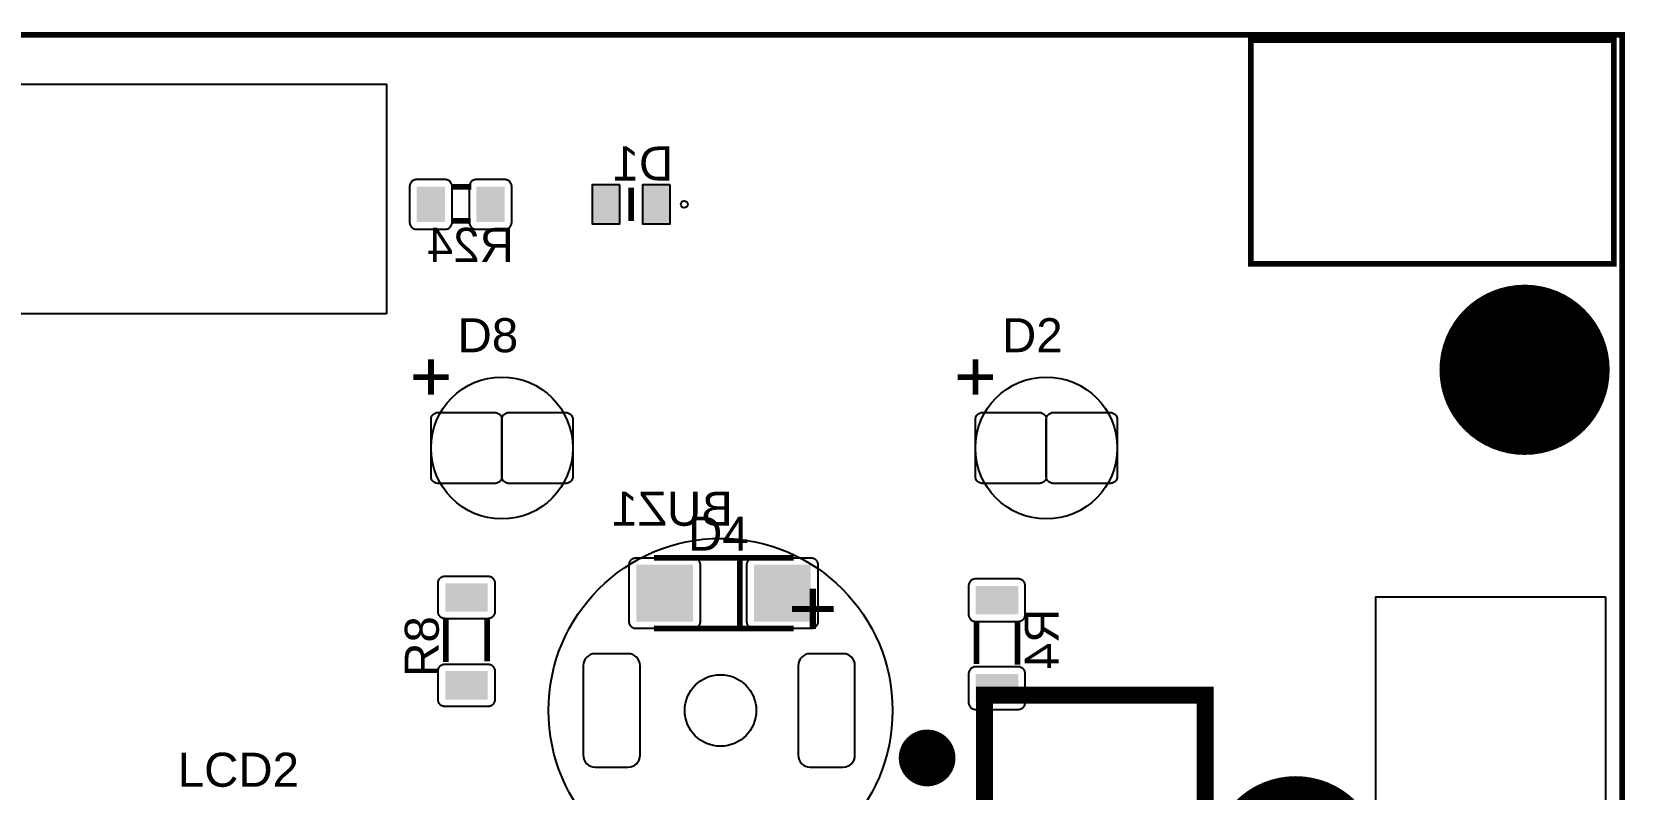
# Model space of a CAD drawing. Header units: inches. Extents: x -1.93 to 1.94, y -2.6 to 2.6.
# Drawn here: x -0.307 to 1.94, y 1.535 to 2.602 of the extents above; entities that cross this region are included whole.
import ezdxf

# ---------------------------------------------------------------- set-up
doc = ezdxf.new("R2010")
doc.units = ezdxf.units.IN
doc.layers.get('0').update_dxf_attribs({"linetype": 'CONTINUOUS'})

# ---------------------------------------------------------------- blocks, each defined once
blk = doc.blocks.new('RPAD')
blk.add_trace([(-0.5, -0.5), (-0.5, 0.5), (0.5, -0.5), (0.5, 0.5)])
blk = doc.blocks.new('EPAD')
at = {"const_width": 0.5}
blk.add_lwpolyline([(-0.25, 0, 1), (0.25, 0, 1)], format="xyb", close=True, dxfattribs=at)

msp = doc.modelspace()

# ---------------------------------------------------------------- linework, layer by layer
for points, const_width in [([(-1.930433, -2.598425), (1.935709, -2.598425), (1.935709, 2.598425), (-1.930433, 2.598425), (-1.930433, -2.598425)], 0.008), ([(-1.930433, -2.598425), (1.935709, -2.598425), (1.935709, 2.598425), (-1.930433, 2.598425), (-1.930433, -2.598425)], 0.008), ([(-1.930433, -2.598425), (1.935709, -2.598425), (1.935709, 2.598425), (-1.930433, 2.598425), (-1.930433, -2.598425)], 0.008), ([(1.412087, 2.275591), (1.923898, 2.275591), (1.923898, 2.590551), (1.412087, 2.590551), (1.412087, 2.275591)], 0.008), ([(1.412087, 2.275591), (1.923898, 2.275591), (1.923898, 2.590551), (1.412087, 2.590551), (1.412087, 2.275591)], 0.008), ([(1.412087, 2.275591), (1.923898, 2.275591), (1.923898, 2.590551), (1.412087, 2.590551), (1.412087, 2.275591)], 0.008), ([(0.284622, 2.384157), (0.312622, 2.384157)], 0.008), ([(0.284622, 2.384157), (0.312622, 2.384157)], 0.008), ([(0.284622, 2.384157), (0.312622, 2.384157)], 0.008), ([(0.538134, 2.382937), (0.538134, 2.335693)], 0.007874), ([(0.538134, 2.382937), (0.538134, 2.335693)], 0.007874), ([(0.538134, 2.382937), (0.538134, 2.335693)], 0.007874), ([(0.284622, 2.336157), (0.311622, 2.336157)], 0.008), ([(0.284622, 2.336157), (0.311622, 2.336157)], 0.008), ([(0.284622, 2.336157), (0.311622, 2.336157)], 0.008), ([(0.255787, 2.140748), (0.255787, 2.090748)], 0.008), ([(0.255787, 2.140748), (0.255787, 2.090748)], 0.008), ([(0.255787, 2.140748), (0.255787, 2.090748)], 0.008), ([(1.023504, 2.140748), (1.023504, 2.090748)], 0.008), ([(1.023504, 2.140748), (1.023504, 2.090748)], 0.008), ([(1.023504, 2.140748), (1.023504, 2.090748)], 0.008), ([(0.230787, 2.115748), (0.280787, 2.115748)], 0.008), ([(0.230787, 2.115748), (0.280787, 2.115748)], 0.008), ([(0.230787, 2.115748), (0.280787, 2.115748)], 0.008), ([(0.998504, 2.115748), (1.048504, 2.115748)], 0.008), ([(0.998504, 2.115748), (1.048504, 2.115748)], 0.008), ([(0.998504, 2.115748), (1.048504, 2.115748)], 0.008), ([(0.570315, 1.861024), (0.767315, 1.861024)], 0.008), ([(0.570315, 1.861024), (0.767315, 1.861024)], 0.008), ([(0.570315, 1.861024), (0.767315, 1.861024)], 0.008), ([(0.691315, 1.861024), (0.691315, 1.761024)], 0.008), ([(0.691315, 1.861024), (0.691315, 1.761024)], 0.008), ([(0.691315, 1.861024), (0.691315, 1.761024)], 0.008), ([(0.276787, 1.714102), (0.276787, 1.774102)], 0.008), ([(0.276787, 1.714102), (0.276787, 1.774102)], 0.008), ([(0.276787, 1.714102), (0.276787, 1.774102)], 0.008), ([(0.334787, 1.715102), (0.334787, 1.774102)], 0.008), ([(0.334787, 1.715102), (0.334787, 1.774102)], 0.008), ([(0.334787, 1.715102), (0.334787, 1.774102)], 0.008), ([(0.767315, 1.761024), (0.570315, 1.761024)], 0.008), ([(0.767315, 1.761024), (0.570315, 1.761024)], 0.008), ([(0.767315, 1.761024), (0.570315, 1.761024)], 0.008), ([(1.024819, 1.711165), (1.024819, 1.770165)], 0.008), ([(1.024819, 1.711165), (1.024819, 1.770165)], 0.008), ([(1.024819, 1.711165), (1.024819, 1.770165)], 0.008), ([(1.082819, 1.710165), (1.082819, 1.770165)], 0.008), ([(1.082819, 1.710165), (1.082819, 1.770165)], 0.008), ([(1.082819, 1.710165), (1.082819, 1.770165)], 0.008), ([(1.036248, 0.407481), (1.347272, 0.407481), (1.347272, 1.667323), (1.036248, 1.667323), (1.036248, 0.407481)], 0.024), ([(1.036248, 0.407481), (1.347272, 0.407481), (1.347272, 1.667323), (1.036248, 1.667323), (1.036248, 0.407481)], 0.024), ([(1.036248, 0.407481), (1.347272, 0.407481), (1.347272, 1.667323), (1.036248, 1.667323), (1.036248, 0.407481)], 0.024)]:
    msp.add_lwpolyline(points, dxfattribs=dict(const_width=const_width))
for points in [[(0.193016, 2.204867), (-1.393697, 2.204867), (-1.393697, 2.528587), (0.193016, 2.528587), (0.193016, 2.204867)], [(1.911913, 1.805752), (1.911913, 0.219039), (1.588193, 0.219039), (1.588193, 1.805752), (1.911913, 1.805752)]]:
    msp.add_lwpolyline(points)
for points in [[(0.235622, 2.324157), (0.275622, 2.324157), (0.276661, 2.324208), (0.277667, 2.324356), (0.278633, 2.324598), (0.279557, 2.324929), (0.280434, 2.325344), (0.281258, 2.325839), (0.282026, 2.326408), (0.282731, 2.327048), (0.283372, 2.327754), (0.283941, 2.328522), (0.284435, 2.329346), (0.28485, 2.330222), (0.285181, 2.331146), (0.285423, 2.332113), (0.285572, 2.333118), (0.285622, 2.334157), (0.285622, 2.384157), (0.285572, 2.385197), (0.285423, 2.386202), (0.285181, 2.387169), (0.28485, 2.388093), (0.284435, 2.388969), (0.283941, 2.389793), (0.283372, 2.390561), (0.282731, 2.391267), (0.282026, 2.391907), (0.281258, 2.392476), (0.280434, 2.392971), (0.279557, 2.393386), (0.278633, 2.393717), (0.277667, 2.393959), (0.276661, 2.394107), (0.275622, 2.394157), (0.235622, 2.394157), (0.234583, 2.394107), (0.233578, 2.393959), (0.232611, 2.393717), (0.231687, 2.393386), (0.23081, 2.392971), (0.229986, 2.392476), (0.229219, 2.391907), (0.228513, 2.391267), (0.227872, 2.390561), (0.227303, 2.389793), (0.226809, 2.388969), (0.226394, 2.388093), (0.226063, 2.387169), (0.225821, 2.386202), (0.225672, 2.385197), (0.225622, 2.384157), (0.225622, 2.334157), (0.225672, 2.333118), (0.225821, 2.332113), (0.226063, 2.331146), (0.226394, 2.330222), (0.226809, 2.329346), (0.227303, 2.328522), (0.227872, 2.327754), (0.228513, 2.327048), (0.229219, 2.326408), (0.229986, 2.325839), (0.23081, 2.325344), (0.231687, 2.324929), (0.232611, 2.324598), (0.233578, 2.324356), (0.234583, 2.324208), (0.235622, 2.324157)], [(0.319622, 2.324157), (0.359622, 2.324157), (0.360661, 2.324208), (0.361667, 2.324356), (0.362633, 2.324598), (0.363557, 2.324929), (0.364434, 2.325344), (0.365258, 2.325839), (0.366026, 2.326408), (0.366731, 2.327048), (0.367372, 2.327754), (0.367941, 2.328522), (0.368435, 2.329346), (0.36885, 2.330222), (0.369181, 2.331146), (0.369423, 2.332113), (0.369572, 2.333118), (0.369622, 2.334157), (0.369622, 2.384157), (0.369572, 2.385197), (0.369423, 2.386202), (0.369181, 2.387169), (0.36885, 2.388093), (0.368435, 2.388969), (0.367941, 2.389793), (0.367372, 2.390561), (0.366731, 2.391267), (0.366026, 2.391907), (0.365258, 2.392476), (0.364434, 2.392971), (0.363557, 2.393386), (0.362633, 2.393717), (0.361667, 2.393959), (0.360661, 2.394107), (0.359622, 2.394157), (0.319622, 2.394157), (0.318583, 2.394107), (0.317578, 2.393959), (0.316611, 2.393717), (0.315687, 2.393386), (0.31481, 2.392971), (0.313986, 2.392476), (0.313219, 2.391907), (0.312513, 2.391267), (0.311872, 2.390561), (0.311303, 2.389793), (0.310809, 2.388969), (0.310394, 2.388093), (0.310063, 2.387169), (0.309821, 2.386202), (0.309672, 2.385197), (0.309622, 2.384157), (0.309622, 2.334157), (0.309672, 2.333118), (0.309821, 2.332113), (0.310063, 2.331146), (0.310394, 2.330222), (0.310809, 2.329346), (0.311303, 2.328522), (0.311872, 2.327754), (0.312513, 2.327048), (0.313219, 2.326408), (0.313986, 2.325839), (0.31481, 2.325344), (0.315687, 2.324929), (0.316611, 2.324598), (0.317578, 2.324356), (0.318583, 2.324208), (0.319622, 2.324157)], [(0.522201, 2.386815), (0.483201, 2.386815), (0.483201, 2.331815), (0.522201, 2.331815), (0.522201, 2.386815)], [(0.593067, 2.386815), (0.554067, 2.386815), (0.554067, 2.331815), (0.593067, 2.331815), (0.593067, 2.386815)], [(0.265787, 2.065748), (0.345787, 2.065748), (0.346827, 2.065698), (0.347832, 2.065549), (0.348799, 2.065307), (0.349723, 2.064976), (0.350599, 2.064562), (0.351423, 2.064067), (0.352191, 2.063498), (0.352897, 2.062857), (0.353537, 2.062151), (0.354106, 2.061384), (0.354601, 2.06056), (0.355016, 2.059683), (0.355346, 2.058759), (0.355589, 2.057793), (0.355737, 2.056787), (0.355787, 2.055748), (0.355787, 1.975748), (0.355737, 1.974709), (0.355589, 1.973704), (0.355346, 1.972737), (0.355016, 1.971813), (0.354601, 1.970936), (0.354106, 1.970112), (0.353537, 1.969345), (0.352897, 1.968639), (0.352191, 1.967998), (0.351423, 1.967429), (0.350599, 1.966934), (0.349723, 1.96652), (0.348799, 1.966189), (0.347832, 1.965947), (0.346827, 1.965798), (0.345787, 1.965748), (0.265787, 1.965748), (0.264748, 1.965798), (0.263743, 1.965947), (0.262776, 1.966189), (0.261852, 1.96652), (0.260976, 1.966934), (0.260152, 1.967429), (0.259384, 1.967998), (0.258678, 1.968639), (0.258038, 1.969345), (0.257469, 1.970112), (0.256974, 1.970936), (0.256559, 1.971813), (0.256228, 1.972737), (0.255986, 1.973704), (0.255838, 1.974709), (0.255787, 1.975748), (0.255787, 2.055748), (0.255838, 2.056787), (0.255986, 2.057793), (0.256228, 2.058759), (0.256559, 2.059683), (0.256974, 2.06056), (0.257469, 2.061384), (0.258038, 2.062151), (0.258678, 2.062857), (0.259384, 2.063498), (0.260152, 2.064067), (0.260976, 2.064562), (0.261852, 2.064976), (0.262776, 2.065307), (0.263743, 2.065549), (0.264748, 2.065698), (0.265787, 2.065748)], [(0.365787, 2.065748), (0.445787, 2.065748), (0.446827, 2.065698), (0.447832, 2.065549), (0.448799, 2.065307), (0.449723, 2.064976), (0.450599, 2.064562), (0.451423, 2.064067), (0.452191, 2.063498), (0.452897, 2.062857), (0.453537, 2.062151), (0.454106, 2.061384), (0.454601, 2.06056), (0.455016, 2.059683), (0.455346, 2.058759), (0.455589, 2.057793), (0.455737, 2.056787), (0.455787, 2.055748), (0.455787, 1.975748), (0.455737, 1.974709), (0.455589, 1.973704), (0.455346, 1.972737), (0.455016, 1.971813), (0.454601, 1.970936), (0.454106, 1.970112), (0.453537, 1.969345), (0.452897, 1.968639), (0.452191, 1.967998), (0.451423, 1.967429), (0.450599, 1.966934), (0.449723, 1.96652), (0.448799, 1.966189), (0.447832, 1.965947), (0.446827, 1.965798), (0.445787, 1.965748), (0.365787, 1.965748), (0.364748, 1.965798), (0.363743, 1.965947), (0.362776, 1.966189), (0.361852, 1.96652), (0.360976, 1.966934), (0.360152, 1.967429), (0.359384, 1.967998), (0.358678, 1.968639), (0.358038, 1.969345), (0.357469, 1.970112), (0.356974, 1.970936), (0.356559, 1.971813), (0.356228, 1.972737), (0.355986, 1.973704), (0.355838, 1.974709), (0.355787, 1.975748), (0.355787, 2.055748), (0.355838, 2.056787), (0.355986, 2.057793), (0.356228, 2.058759), (0.356559, 2.059683), (0.356974, 2.06056), (0.357469, 2.061384), (0.358038, 2.062151), (0.358678, 2.062857), (0.359384, 2.063498), (0.360152, 2.064067), (0.360976, 2.064562), (0.361852, 2.064976), (0.362776, 2.065307), (0.363743, 2.065549), (0.364748, 2.065698), (0.365787, 2.065748)], [(1.033504, 2.065748), (1.113504, 2.065748), (1.114543, 2.065698), (1.115548, 2.065549), (1.116515, 2.065307), (1.117439, 2.064976), (1.118316, 2.064562), (1.11914, 2.064067), (1.119907, 2.063498), (1.120613, 2.062857), (1.121254, 2.062151), (1.121823, 2.061384), (1.122317, 2.06056), (1.122732, 2.059683), (1.123063, 2.058759), (1.123305, 2.057793), (1.123454, 2.056787), (1.123504, 2.055748), (1.123504, 1.975748), (1.123454, 1.974709), (1.123305, 1.973704), (1.123063, 1.972737), (1.122732, 1.971813), (1.122317, 1.970936), (1.121823, 1.970112), (1.121254, 1.969345), (1.120613, 1.968639), (1.119907, 1.967998), (1.11914, 1.967429), (1.118316, 1.966934), (1.117439, 1.96652), (1.116515, 1.966189), (1.115548, 1.965947), (1.114543, 1.965798), (1.113504, 1.965748), (1.033504, 1.965748), (1.032465, 1.965798), (1.031459, 1.965947), (1.030493, 1.966189), (1.029569, 1.96652), (1.028692, 1.966934), (1.027868, 1.967429), (1.0271, 1.967998), (1.026394, 1.968639), (1.025754, 1.969345), (1.025185, 1.970112), (1.024691, 1.970936), (1.024276, 1.971813), (1.023945, 1.972737), (1.023703, 1.973704), (1.023554, 1.974709), (1.023504, 1.975748), (1.023504, 2.055748), (1.023554, 2.056787), (1.023703, 2.057793), (1.023945, 2.058759), (1.024276, 2.059683), (1.024691, 2.06056), (1.025185, 2.061384), (1.025754, 2.062151), (1.026394, 2.062857), (1.0271, 2.063498), (1.027868, 2.064067), (1.028692, 2.064562), (1.029569, 2.064976), (1.030493, 2.065307), (1.031459, 2.065549), (1.032465, 2.065698), (1.033504, 2.065748)], [(1.133504, 2.065748), (1.213504, 2.065748), (1.214543, 2.065698), (1.215548, 2.065549), (1.216515, 2.065307), (1.217439, 2.064976), (1.218316, 2.064562), (1.21914, 2.064067), (1.219907, 2.063498), (1.220613, 2.062857), (1.221254, 2.062151), (1.221823, 2.061384), (1.222317, 2.06056), (1.222732, 2.059683), (1.223063, 2.058759), (1.223305, 2.057793), (1.223454, 2.056787), (1.223504, 2.055748), (1.223504, 1.975748), (1.223454, 1.974709), (1.223305, 1.973704), (1.223063, 1.972737), (1.222732, 1.971813), (1.222317, 1.970936), (1.221823, 1.970112), (1.221254, 1.969345), (1.220613, 1.968639), (1.219907, 1.967998), (1.21914, 1.967429), (1.218316, 1.966934), (1.217439, 1.96652), (1.216515, 1.966189), (1.215548, 1.965947), (1.214543, 1.965798), (1.213504, 1.965748), (1.133504, 1.965748), (1.132465, 1.965798), (1.131459, 1.965947), (1.130493, 1.966189), (1.129569, 1.96652), (1.128692, 1.966934), (1.127868, 1.967429), (1.1271, 1.967998), (1.126394, 1.968639), (1.125754, 1.969345), (1.125185, 1.970112), (1.124691, 1.970936), (1.124276, 1.971813), (1.123945, 1.972737), (1.123703, 1.973704), (1.123554, 1.974709), (1.123504, 1.975748), (1.123504, 2.055748), (1.123554, 2.056787), (1.123703, 2.057793), (1.123945, 2.058759), (1.124276, 2.059683), (1.124691, 2.06056), (1.125185, 2.061384), (1.125754, 2.062151), (1.126394, 2.062857), (1.1271, 2.063498), (1.127868, 2.064067), (1.128692, 2.064562), (1.129569, 2.064976), (1.130493, 2.065307), (1.131459, 2.065549), (1.132465, 2.065698), (1.133504, 2.065748)], [(0.545315, 1.861024), (0.625315, 1.861024), (0.626354, 1.860973), (0.627359, 1.860825), (0.628326, 1.860583), (0.62925, 1.860252), (0.630127, 1.859837), (0.630951, 1.859343), (0.631719, 1.858773), (0.632424, 1.858133), (0.633065, 1.857427), (0.633634, 1.856659), (0.634128, 1.855835), (0.634543, 1.854959), (0.634874, 1.854035), (0.635116, 1.853068), (0.635265, 1.852063), (0.635315, 1.851024), (0.635315, 1.771024), (0.635265, 1.769984), (0.635116, 1.768979), (0.634874, 1.768012), (0.634543, 1.767088), (0.634128, 1.766212), (0.633634, 1.765388), (0.633065, 1.76462), (0.632424, 1.763914), (0.631719, 1.763274), (0.630951, 1.762705), (0.630127, 1.76221), (0.62925, 1.761795), (0.628326, 1.761465), (0.627359, 1.761222), (0.626354, 1.761074), (0.625315, 1.761024), (0.545315, 1.761024), (0.544276, 1.761074), (0.54327, 1.761222), (0.542304, 1.761465), (0.54138, 1.761795), (0.540503, 1.76221), (0.539679, 1.762705), (0.538911, 1.763274), (0.538206, 1.763914), (0.537565, 1.76462), (0.536996, 1.765388), (0.536502, 1.766212), (0.536087, 1.767088), (0.535756, 1.768012), (0.535514, 1.768979), (0.535365, 1.769984), (0.535315, 1.771024), (0.535315, 1.851024), (0.535365, 1.852063), (0.535514, 1.853068), (0.535756, 1.854035), (0.536087, 1.854959), (0.536502, 1.855835), (0.536996, 1.856659), (0.537565, 1.857427), (0.538206, 1.858133), (0.538911, 1.858773), (0.539679, 1.859343), (0.540503, 1.859837), (0.54138, 1.860252), (0.542304, 1.860583), (0.54327, 1.860825), (0.544276, 1.860973), (0.545315, 1.861024)], [(0.711315, 1.861024), (0.791315, 1.861024), (0.792354, 1.860973), (0.793359, 1.860825), (0.794326, 1.860583), (0.79525, 1.860252), (0.796127, 1.859837), (0.796951, 1.859343), (0.797719, 1.858773), (0.798424, 1.858133), (0.799065, 1.857427), (0.799634, 1.856659), (0.800128, 1.855835), (0.800543, 1.854959), (0.800874, 1.854035), (0.801116, 1.853068), (0.801265, 1.852063), (0.801315, 1.851024), (0.801315, 1.771024), (0.801265, 1.769984), (0.801116, 1.768979), (0.800874, 1.768012), (0.800543, 1.767088), (0.800128, 1.766212), (0.799634, 1.765388), (0.799065, 1.76462), (0.798424, 1.763914), (0.797719, 1.763274), (0.796951, 1.762705), (0.796127, 1.76221), (0.79525, 1.761795), (0.794326, 1.761465), (0.793359, 1.761222), (0.792354, 1.761074), (0.791315, 1.761024), (0.711315, 1.761024), (0.710276, 1.761074), (0.70927, 1.761222), (0.708304, 1.761465), (0.70738, 1.761795), (0.706503, 1.76221), (0.705679, 1.762705), (0.704911, 1.763274), (0.704206, 1.763914), (0.703565, 1.76462), (0.702996, 1.765388), (0.702502, 1.766212), (0.702087, 1.767088), (0.701756, 1.768012), (0.701514, 1.768979), (0.701365, 1.769984), (0.701315, 1.771024), (0.701315, 1.851024), (0.701365, 1.852063), (0.701514, 1.853068), (0.701756, 1.854035), (0.702087, 1.854959), (0.702502, 1.855835), (0.702996, 1.856659), (0.703565, 1.857427), (0.704206, 1.858133), (0.704911, 1.858773), (0.705679, 1.859343), (0.706503, 1.859837), (0.70738, 1.860252), (0.708304, 1.860583), (0.70927, 1.860825), (0.710276, 1.860973), (0.711315, 1.861024)], [(0.265787, 1.785102), (0.265787, 1.825102), (0.265838, 1.826142), (0.265986, 1.827147), (0.266228, 1.828114), (0.266559, 1.829038), (0.266974, 1.829914), (0.267469, 1.830738), (0.268038, 1.831506), (0.268678, 1.832212), (0.269384, 1.832852), (0.270152, 1.833421), (0.270976, 1.833916), (0.271852, 1.834331), (0.272776, 1.834661), (0.273743, 1.834904), (0.274748, 1.835052), (0.275787, 1.835102), (0.335787, 1.835102), (0.336827, 1.835052), (0.337832, 1.834904), (0.338799, 1.834661), (0.339723, 1.834331), (0.340599, 1.833916), (0.341423, 1.833421), (0.342191, 1.832852), (0.342897, 1.832212), (0.343537, 1.831506), (0.344106, 1.830738), (0.344601, 1.829914), (0.345016, 1.829038), (0.345346, 1.828114), (0.345589, 1.827147), (0.345737, 1.826142), (0.345787, 1.825102), (0.345787, 1.785102), (0.345737, 1.784063), (0.345589, 1.783058), (0.345346, 1.782091), (0.345016, 1.781167), (0.344601, 1.780291), (0.344106, 1.779467), (0.343537, 1.778699), (0.342897, 1.777993), (0.342191, 1.777353), (0.341423, 1.776783), (0.340599, 1.776289), (0.339723, 1.775874), (0.338799, 1.775543), (0.337832, 1.775301), (0.336827, 1.775153), (0.335787, 1.775102), (0.275787, 1.775102), (0.274748, 1.775153), (0.273743, 1.775301), (0.272776, 1.775543), (0.271852, 1.775874), (0.270976, 1.776289), (0.270152, 1.776783), (0.269384, 1.777353), (0.268678, 1.777993), (0.268038, 1.778699), (0.267469, 1.779467), (0.266974, 1.780291), (0.266559, 1.781167), (0.266228, 1.782091), (0.265986, 1.783058), (0.265838, 1.784063), (0.265787, 1.785102)], [(1.093819, 1.781165), (1.093819, 1.821165), (1.093769, 1.822205), (1.09362, 1.82321), (1.093378, 1.824177), (1.093047, 1.825101), (1.092633, 1.825977), (1.092138, 1.826801), (1.091569, 1.827569), (1.090928, 1.828275), (1.090222, 1.828915), (1.089455, 1.829484), (1.088631, 1.829979), (1.087754, 1.830394), (1.08683, 1.830724), (1.085863, 1.830967), (1.084858, 1.831115), (1.083819, 1.831165), (1.023819, 1.831165), (1.02278, 1.831115), (1.021774, 1.830967), (1.020807, 1.830724), (1.019883, 1.830394), (1.019007, 1.829979), (1.018183, 1.829484), (1.017416, 1.828915), (1.016709, 1.828275), (1.016069, 1.827569), (1.0155, 1.826801), (1.015005, 1.825977), (1.014591, 1.825101), (1.01426, 1.824177), (1.014018, 1.82321), (1.013869, 1.822205), (1.013819, 1.821165), (1.013819, 1.781165), (1.013869, 1.780126), (1.014018, 1.779121), (1.01426, 1.778154), (1.014591, 1.77723), (1.015005, 1.776354), (1.0155, 1.77553), (1.016069, 1.774762), (1.016709, 1.774056), (1.017416, 1.773416), (1.018183, 1.772846), (1.019007, 1.772352), (1.019883, 1.771937), (1.020807, 1.771606), (1.021774, 1.771364), (1.02278, 1.771216), (1.023819, 1.771165), (1.083819, 1.771165), (1.084858, 1.771216), (1.085863, 1.771364), (1.08683, 1.771606), (1.087754, 1.771937), (1.088631, 1.772352), (1.089455, 1.772846), (1.090222, 1.773416), (1.090928, 1.774056), (1.091569, 1.774762), (1.092138, 1.77553), (1.092633, 1.776354), (1.093047, 1.77723), (1.093378, 1.778154), (1.09362, 1.779121), (1.093769, 1.780126), (1.093819, 1.781165)], [(0.265787, 1.661102), (0.265787, 1.701102), (0.265838, 1.702142), (0.265986, 1.703147), (0.266228, 1.704114), (0.266559, 1.705038), (0.266974, 1.705914), (0.267469, 1.706738), (0.268038, 1.707506), (0.268678, 1.708212), (0.269384, 1.708852), (0.270152, 1.709421), (0.270976, 1.709916), (0.271852, 1.710331), (0.272776, 1.710661), (0.273743, 1.710904), (0.274748, 1.711052), (0.275787, 1.711102), (0.335787, 1.711102), (0.336827, 1.711052), (0.337832, 1.710904), (0.338799, 1.710661), (0.339723, 1.710331), (0.340599, 1.709916), (0.341423, 1.709421), (0.342191, 1.708852), (0.342897, 1.708212), (0.343537, 1.707506), (0.344106, 1.706738), (0.344601, 1.705914), (0.345016, 1.705038), (0.345346, 1.704114), (0.345589, 1.703147), (0.345737, 1.702142), (0.345787, 1.701102), (0.345787, 1.661102), (0.345737, 1.660063), (0.345589, 1.659058), (0.345346, 1.658091), (0.345016, 1.657167), (0.344601, 1.656291), (0.344106, 1.655467), (0.343537, 1.654699), (0.342897, 1.653993), (0.342191, 1.653353), (0.341423, 1.652783), (0.340599, 1.652289), (0.339723, 1.651874), (0.338799, 1.651543), (0.337832, 1.651301), (0.336827, 1.651153), (0.335787, 1.651102), (0.275787, 1.651102), (0.274748, 1.651153), (0.273743, 1.651301), (0.272776, 1.651543), (0.271852, 1.651874), (0.270976, 1.652289), (0.270152, 1.652783), (0.269384, 1.653353), (0.268678, 1.653993), (0.268038, 1.654699), (0.267469, 1.655467), (0.266974, 1.656291), (0.266559, 1.657167), (0.266228, 1.658091), (0.265986, 1.659058), (0.265838, 1.660063), (0.265787, 1.661102)], [(0.533512, 1.725669), (0.487512, 1.725669), (0.484036, 1.725331), (0.480822, 1.724358), (0.477931, 1.722812), (0.475426, 1.720755), (0.473369, 1.71825), (0.471823, 1.715359), (0.47085, 1.712145), (0.470512, 1.708669), (0.470512, 1.582669), (0.47085, 1.579193), (0.471823, 1.575979), (0.473369, 1.573088), (0.475426, 1.570583), (0.477931, 1.568527), (0.480822, 1.566981), (0.484036, 1.566007), (0.487512, 1.565669), (0.533512, 1.565669), (0.536988, 1.566007), (0.540202, 1.566981), (0.543093, 1.568527), (0.545598, 1.570583), (0.547654, 1.573088), (0.5492, 1.575979), (0.550174, 1.579193), (0.550512, 1.582669), (0.550512, 1.708669), (0.550174, 1.712145), (0.5492, 1.715359), (0.547654, 1.71825), (0.545598, 1.720755), (0.543093, 1.722812), (0.540202, 1.724358), (0.536988, 1.725331), (0.533512, 1.725669)], [(0.836661, 1.725669), (0.790661, 1.725669), (0.787185, 1.725331), (0.783971, 1.724358), (0.78108, 1.722812), (0.778576, 1.720755), (0.776519, 1.71825), (0.774973, 1.715359), (0.774, 1.712145), (0.773661, 1.708669), (0.773661, 1.582669), (0.774, 1.579193), (0.774973, 1.575979), (0.776519, 1.573088), (0.778576, 1.570583), (0.78108, 1.568527), (0.783971, 1.566981), (0.787185, 1.566007), (0.790661, 1.565669), (0.836661, 1.565669), (0.840137, 1.566007), (0.843352, 1.566981), (0.846243, 1.568527), (0.848747, 1.570583), (0.850804, 1.573088), (0.85235, 1.575979), (0.853323, 1.579193), (0.853661, 1.582669), (0.853661, 1.708669), (0.853323, 1.712145), (0.85235, 1.715359), (0.850804, 1.71825), (0.848747, 1.720755), (0.846243, 1.722812), (0.843352, 1.724358), (0.840137, 1.725331), (0.836661, 1.725669)], [(1.093819, 1.657165), (1.093819, 1.697165), (1.093769, 1.698205), (1.09362, 1.69921), (1.093378, 1.700177), (1.093047, 1.701101), (1.092633, 1.701977), (1.092138, 1.702801), (1.091569, 1.703569), (1.090928, 1.704275), (1.090222, 1.704915), (1.089455, 1.705484), (1.088631, 1.705979), (1.087754, 1.706394), (1.08683, 1.706724), (1.085863, 1.706967), (1.084858, 1.707115), (1.083819, 1.707165), (1.023819, 1.707165), (1.02278, 1.707115), (1.021774, 1.706967), (1.020807, 1.706724), (1.019883, 1.706394), (1.019007, 1.705979), (1.018183, 1.705484), (1.017416, 1.704915), (1.016709, 1.704275), (1.016069, 1.703569), (1.0155, 1.702801), (1.015005, 1.701977), (1.014591, 1.701101), (1.01426, 1.700177), (1.014018, 1.69921), (1.013869, 1.698205), (1.013819, 1.697165), (1.013819, 1.657165), (1.013869, 1.656126), (1.014018, 1.655121), (1.01426, 1.654154), (1.014591, 1.65323), (1.015005, 1.652354), (1.0155, 1.65153), (1.016069, 1.650762), (1.016709, 1.650056), (1.017416, 1.649416), (1.018183, 1.648846), (1.019007, 1.648352), (1.019883, 1.647937), (1.020807, 1.647606), (1.021774, 1.647364), (1.02278, 1.647216), (1.023819, 1.647165), (1.083819, 1.647165), (1.084858, 1.647216), (1.085863, 1.647364), (1.08683, 1.647606), (1.087754, 1.647937), (1.088631, 1.648352), (1.089455, 1.648846), (1.090222, 1.649416), (1.090928, 1.650056), (1.091569, 1.650762), (1.092138, 1.65153), (1.092633, 1.652354), (1.093047, 1.65323), (1.093378, 1.654154), (1.09362, 1.655121), (1.093769, 1.656126), (1.093819, 1.657165)]]:
    msp.add_lwpolyline(points, close=True)
for centre, radius in [((0.612937, 2.359315), 0.004921), ((0.612937, 2.359315), 0.004921), ((0.612937, 2.359315), 0.004921), ((0.355787, 2.015748), 0.1), ((0.355787, 2.015748), 0.1), ((0.355787, 2.015748), 0.1), ((1.123504, 2.015748), 0.1), ((1.123504, 2.015748), 0.1), ((1.123504, 2.015748), 0.1), ((0.355787, 2.015748), 0), ((0.355787, 2.015748), 0), ((0.355787, 2.015748), 0), ((1.123504, 2.015748), 0), ((1.123504, 2.015748), 0), ((1.123504, 2.015748), 0), ((0.664055, 1.645669), 0.242565), ((0.664055, 1.645669), 0.242565), ((0.664055, 1.645669), 0.242565), ((0.664055, 1.645669), 0.050418), ((0.664055, 1.645669), 0.050418), ((0.664055, 1.645669), 0.050418)]:
    msp.add_circle(centre, radius)

# ---------------------------------------------------------------- block references
at = {"xscale": 0.04}
for p, yscale, rotation in [((0.255622, 2.359158), 0.05, 180), ((0.339622, 2.359158), 0.05, 180), ((0.305787, 1.805102), 0.06, 90), ((1.053819, 1.801165), 0.06, -90), ((0.305787, 1.681102), 0.06, 90), ((1.053819, 1.677165), 0.06, -90)]:
    msp.add_blockref('RPAD', p, dxfattribs=dict(at, yscale=yscale, rotation=rotation))
for name, p, xscale, yscale in [('RPAD', (0.502701, 2.359315), 0.039, 0.055), ('RPAD', (0.573567, 2.359315), 0.039, 0.055), ('EPAD', (1.797913, 2.125984), 0.24, 0.24), ('RPAD', (0.585315, 1.811024), 0.08, 0.08), ('RPAD', (0.751315, 1.811024), 0.08, 0.08), ('EPAD', (0.955394, 1.57874), 0.08, 0.08), ('EPAD', (1.475079, 1.433071), 0.24, 0.24)]:
    msp.add_blockref(name, p, dxfattribs=dict(xscale=xscale, yscale=yscale))

# ---------------------------------------------------------------- texts
at = {"text_generation_flag": 2}
for s, height, width, p in [('D1', 0.048, 1.041667, (0.597484, 2.392874)), ('D1', 0.048, 1.041667, (0.597484, 2.392874)), ('D1', 0.048, 1.041667, (0.597484, 2.392874)), ('R24', 0.048, 1.041667, (0.372622, 2.278157)), ('R24', 0.048, 1.041667, (0.372622, 2.278157)), ('R24', 0.048, 1.041667, (0.372622, 2.278157)), ('BUZ1', 0.048, 1.041667, (0.681378, 1.906109)), ('BUZ1', 0.048, 1.041667, (0.681378, 1.906109)), ('BUZ1', 0.048, 1.041667, (0.681378, 1.906109)), ('+', 0.08, 1.125, (0.829409, 1.750157)), ('+', 0.08, 1.125, (0.829409, 1.750157)), ('+', 0.08, 1.125, (0.829409, 1.750157))]:
    msp.add_text(s, height=height, dxfattribs=dict(at, width=width)).set_placement(p)
at = {"width": 1.041667}
for s, p in [('D8', (0.293287, 2.150748)), ('D8', (0.293287, 2.150748)), ('D8', (0.293287, 2.150748)), ('D2', (1.061004, 2.150748)), ('D2', (1.061004, 2.150748)), ('D2', (1.061004, 2.150748)), ('D4', (0.618315, 1.871024)), ('D4', (0.618315, 1.871024)), ('D4', (0.618315, 1.871024)), ('LCD2', (-0.101339, 1.538117)), ('LCD2', (-0.101339, 1.538117)), ('LCD2', (-0.101339, 1.538117))]:
    msp.add_text(s, height=0.048, dxfattribs=at).set_placement(p)
msp.add_text('R8', height=0.048, rotation=90, dxfattribs=at).set_placement((0.266787, 1.693102))
msp.add_text('R8', height=0.048, rotation=90, dxfattribs=at).set_placement((0.266787, 1.693102))
msp.add_text('R8', height=0.048, rotation=90, dxfattribs=at).set_placement((0.266787, 1.693102))
at = {"text_generation_flag": 2, "width": 1.041667}
msp.add_text('R4', height=0.048, rotation=90, dxfattribs=at).set_placement((1.140819, 1.789165))
msp.add_text('R4', height=0.048, rotation=90, dxfattribs=at).set_placement((1.140819, 1.789165))
msp.add_text('R4', height=0.048, rotation=90, dxfattribs=at).set_placement((1.140819, 1.789165))

doc.saveas('drawing.dxf')
